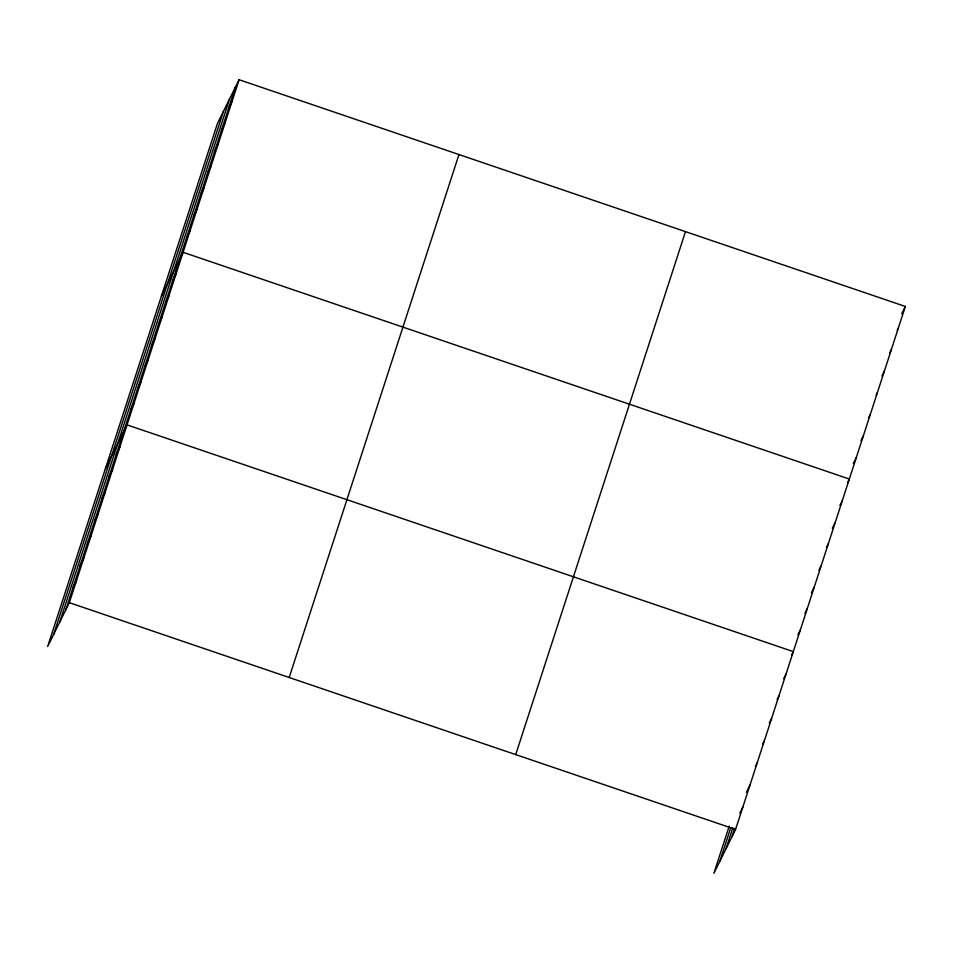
<?xml version="1.0" encoding="UTF-8"?>
<svg xmlns="http://www.w3.org/2000/svg" width="953" height="953" viewBox="0 0 953 953"><rect width="100%" height="100%" fill="white"/><g stroke="black" fill="none" stroke-linecap="round" stroke-linejoin="round"><path stroke-width="1.43" d="M53.618 634.46L223.395 111.489M59.765 622.011L229.542 99.052M65.745 609.932L235.51 86.973M239.096 79.718L217.415 123.568L47.65 646.539L69.331 602.677L239.096 79.718L905.35 306.461L735.585 829.432L713.904 873.282L729.236 826.06M289.188 677.512L458.965 154.541M515.716 754.597L685.481 231.639M719.872 861.202L730.701 827.871M726.019 848.766L732.786 827.919M731.999 836.686L734.703 828.348M228.506 108.547L232.091 101.292M221.501 130.12L225.087 122.866M214.496 151.682L218.082 144.427M207.504 173.255L211.089 166.001M200.499 194.829L204.085 187.574M193.495 216.402L197.08 209.148M186.49 237.976L190.076 230.721M161.391 296.157L183.071 252.295L849.326 479.037L847.539 482.671M172.481 281.123L176.067 273.868M165.477 302.697L169.062 295.442M158.472 324.27L162.058 317.015M151.479 345.844L155.065 338.589M144.475 367.417L148.06 360.151M137.47 388.979L141.056 381.724M130.466 410.552L134.051 403.298M105.366 468.733L127.047 424.871L793.301 651.614L791.514 655.247M116.242 454.355L119.828 447.1M109.035 476.583L112.621 469.329M101.816 498.812L105.402 491.557M94.597 521.029L98.183 513.774M87.39 543.258L90.976 536.003M80.171 565.486L83.757 558.232M72.952 587.715L76.538 580.46M901.764 313.716L905.35 306.461M897.154 330.453L898.345 328.035M889.554 353.229L891.341 349.608M881.954 376.018L884.336 371.182M876.141 395.173L877.344 392.755M868.54 417.95L870.339 414.317M860.94 440.727L863.335 435.89M853.34 463.515L856.33 457.464M839.927 505.447L842.321 500.611M832.326 528.224L835.316 522.184M826.525 547.379L828.312 543.758M818.925 570.168L821.319 565.332M811.325 592.945L814.315 586.905M804.916 613.315L807.31 608.479M797.911 634.877L800.306 630.04M783.7 678.679L786.082 673.842M777.076 699.693L778.875 696.071M769.262 723.136L771.656 718.3M762.65 744.15L764.437 740.529M755.431 766.379L757.23 762.745M746.425 792.229L750.011 784.974M739.802 813.243L742.792 807.203M69.331 602.677L735.585 829.432"/></g></svg>
